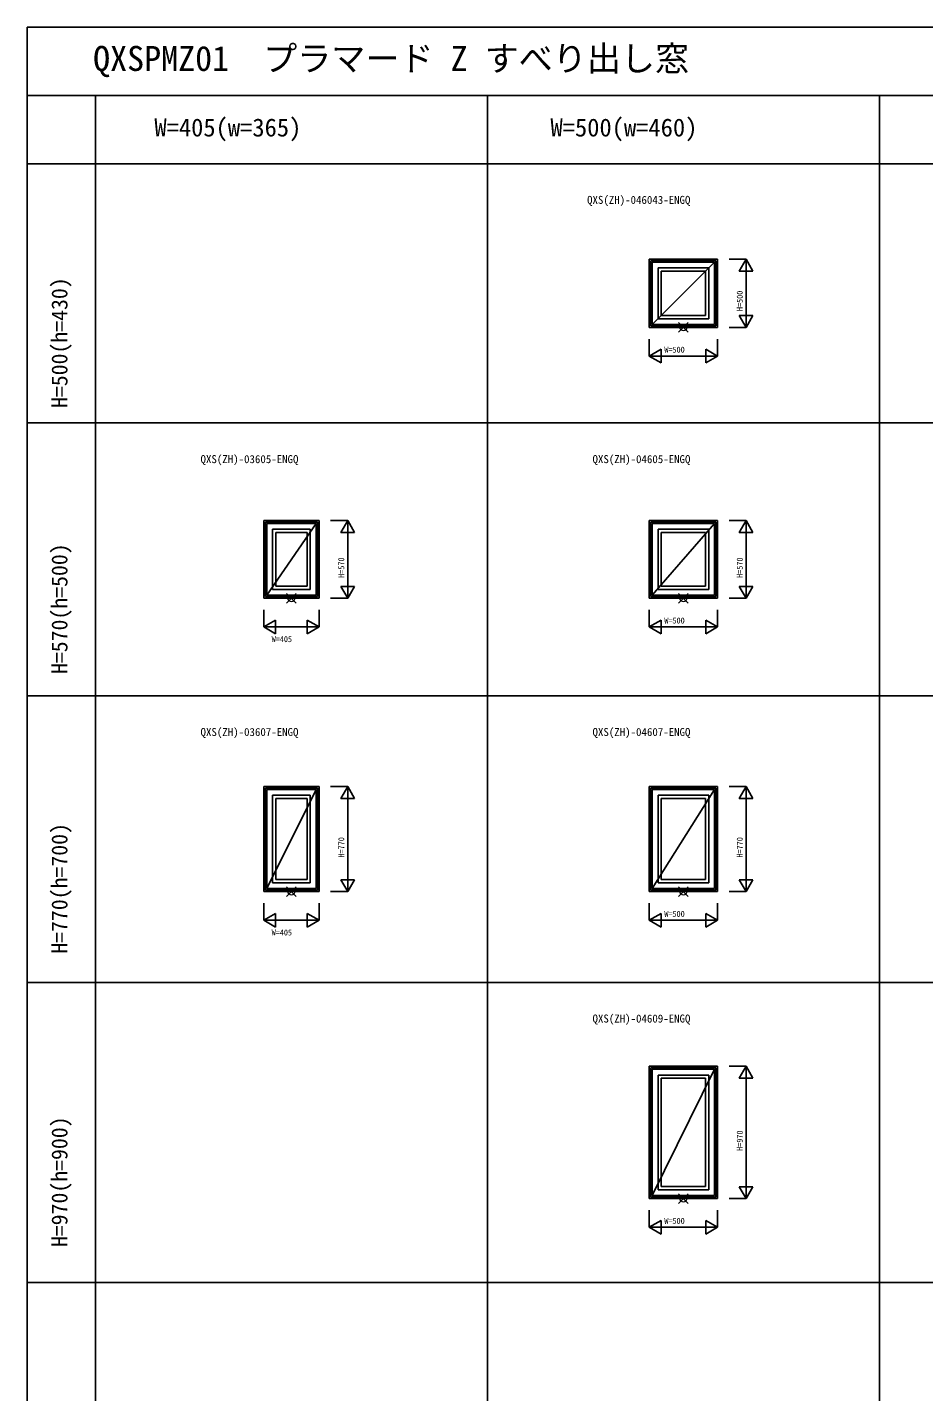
# Model space of a CAD drawing. Units: millimetres, scale not verified. Extents: x -13750 to 13750, y -10000 to 10000.
# Drawn here: x -13750 to -7175, y 0 to 10000 of the extents above; entities that cross this region are included whole.
import ezdxf
from ezdxf.enums import TextEntityAlignment as Align

# ---------------------------------------------------------------- set-up
doc = ezdxf.new("R2010")
doc.units = ezdxf.units.MM
doc.header["$LTSCALE"] = 50
for name, color, linetype in [('0-0_0', 3, 'Continuous'), ('0-1_YKK_A1', 4, 'Continuous'), ('0-4_YKK_F1', 7, 'Continuous'), ('0-6_YKK_N1', 2, 'Continuous')]:
    doc.layers.add(name, color=color, linetype=linetype)
doc.layers.add('0-5_YKK_IN', color=1, linetype='Continuous', lineweight=18)
doc.styles.add('ＭＳ ゴシック', font='')
doc.styles.get('ＭＳ ゴシック').set_extended_font_data('MS Gothic')

msp = doc.modelspace()

# ---------------------------------------------------------------- linework, layer by layer
at = {"layer": '0-1_YKK_A1'}
for p, q in [((-9187.5, 8300), (-9187.5, 7800)), ((-8687.5, 8300), (-9187.5, 8300)), ((-8687.5, 8300), (-8687.5, 7800)), ((-9175.5, 8288), (-9175.5, 7812)), ((-8699.5, 8288), (-9175.5, 8288)), ((-9165.5, 8278), (-9165.5, 7822)), ((-8709.5, 8278), (-9165.5, 7822)), ((-8709.5, 8278), (-9165.5, 8278)), ((-9123.5, 8236), (-9123.5, 7864)), ((-8751.5, 8236), (-9123.5, 8236)), ((-9099.5, 8212), (-9099.5, 7888)), ((-8775.5, 8212), (-9099.5, 8212)), ((-8775.5, 8212), (-8775.5, 7888)), ((-8751.5, 8236), (-8751.5, 7864)), ((-8709.5, 8278), (-8709.5, 7822)), ((-8699.5, 8288), (-8699.5, 7812)), ((-8687.5, 7800), (-9187.5, 7800)), ((-8699.5, 7812), (-9175.5, 7812)), ((-8709.5, 7822), (-9165.5, 7822)), ((-8751.5, 7864), (-9123.5, 7864)), ((-8775.5, 7888), (-9099.5, 7888)), ((-12015, 6385), (-12015, 5815)), ((-11610, 6385), (-12015, 6385)), ((-12003, 6373), (-12003, 5827)), ((-11622, 6373), (-12003, 6373)), ((-11993, 6363), (-11993, 5837)), ((-11632, 6363), (-11993, 5837)), ((-11632, 6363), (-11993, 6363)), ((-11951, 6321), (-11951, 5879)), ((-11674, 6321), (-11951, 6321)), ((-11674, 6321), (-11674, 5879)), ((-11632, 6363), (-11632, 5837)), ((-11622, 6373), (-11622, 5827)), ((-11610, 6385), (-11610, 5815)), ((-9187.5, 6385), (-9187.5, 5815)), ((-8687.5, 6385), (-9187.5, 6385)), ((-9175.5, 6373), (-9175.5, 5827)), ((-8699.5, 6373), (-9175.5, 6373)), ((-9165.5, 6363), (-9165.5, 5837)), ((-8709.5, 6363), (-9165.5, 5837)), ((-8709.5, 6363), (-9165.5, 6363)), ((-9123.5, 6321), (-9123.5, 5879)), ((-8751.5, 6321), (-9123.5, 6321)), ((-8751.5, 6321), (-8751.5, 5879)), ((-8709.5, 6363), (-8709.5, 5837)), ((-8699.5, 6373), (-8699.5, 5827)), ((-8687.5, 6385), (-8687.5, 5815)), ((-11927, 6297), (-11927, 5903)), ((-11698, 6297), (-11927, 6297)), ((-11698, 6297), (-11698, 5903)), ((-9099.5, 6297), (-9099.5, 5903)), ((-8775.5, 6297), (-9099.5, 6297)), ((-8775.5, 6297), (-8775.5, 5903)), ((-11698, 5903), (-11927, 5903)), ((-8775.5, 5903), (-9099.5, 5903)), ((-11610, 5815), (-12015, 5815)), ((-11622, 5827), (-12003, 5827)), ((-11632, 5837), (-11993, 5837)), ((-11674, 5879), (-11951, 5879)), ((-8687.5, 5815), (-9187.5, 5815)), ((-8699.5, 5827), (-9175.5, 5827)), ((-8709.5, 5837), (-9165.5, 5837)), ((-8751.5, 5879), (-9123.5, 5879)), ((-12015, 4435), (-12015, 3665)), ((-11610, 4435), (-12015, 4435)), ((-12003, 4423), (-12003, 3677)), ((-11622, 4423), (-12003, 4423)), ((-11993, 4413), (-11993, 3687)), ((-11632, 4413), (-11993, 3687)), ((-11632, 4413), (-11993, 4413)), ((-11632, 4413), (-11632, 3687)), ((-11622, 4423), (-11622, 3677)), ((-11610, 4435), (-11610, 3665)), ((-9187.5, 4435), (-9187.5, 3665)), ((-8687.5, 4435), (-9187.5, 4435)), ((-9175.5, 4423), (-9175.5, 3677)), ((-8699.5, 4423), (-9175.5, 4423)), ((-9165.5, 4413), (-9165.5, 3687)), ((-8709.5, 4413), (-9165.5, 3687)), ((-8709.5, 4413), (-9165.5, 4413)), ((-8709.5, 4413), (-8709.5, 3687)), ((-8699.5, 4423), (-8699.5, 3677)), ((-8687.5, 4435), (-8687.5, 3665)), ((-11951, 4371), (-11951, 3729)), ((-11674, 4371), (-11951, 4371)), ((-11927, 4347), (-11927, 3753)), ((-11698, 4347), (-11927, 4347)), ((-11698, 4347), (-11698, 3753)), ((-11674, 4371), (-11674, 3729)), ((-9123.5, 4371), (-9123.5, 3729)), ((-8751.5, 4371), (-9123.5, 4371)), ((-9099.5, 4347), (-9099.5, 3753)), ((-8775.5, 4347), (-9099.5, 4347)), ((-8775.5, 4347), (-8775.5, 3753)), ((-8751.5, 4371), (-8751.5, 3729)), ((-11674, 3729), (-11951, 3729)), ((-11698, 3753), (-11927, 3753)), ((-8751.5, 3729), (-9123.5, 3729)), ((-8775.5, 3753), (-9099.5, 3753)), ((-11610, 3665), (-12015, 3665)), ((-11622, 3677), (-12003, 3677)), ((-11632, 3687), (-11993, 3687)), ((-8687.5, 3665), (-9187.5, 3665)), ((-8699.5, 3677), (-9175.5, 3677)), ((-8709.5, 3687), (-9165.5, 3687)), ((-9187.5, 2385), (-9187.5, 1415)), ((-8687.5, 2385), (-9187.5, 2385)), ((-9175.5, 2373), (-9175.5, 1427)), ((-8699.5, 2373), (-9175.5, 2373)), ((-9165.5, 2363), (-9165.5, 1437)), ((-8709.5, 2363), (-9165.5, 1437)), ((-8709.5, 2363), (-9165.5, 2363)), ((-9123.5, 2321), (-9123.5, 1479)), ((-8751.5, 2321), (-9123.5, 2321)), ((-8751.5, 2321), (-8751.5, 1479)), ((-8709.5, 2363), (-8709.5, 1437)), ((-8699.5, 2373), (-8699.5, 1427)), ((-8687.5, 2385), (-8687.5, 1415)), ((-9099.5, 2297), (-9099.5, 1503)), ((-8775.5, 2297), (-9099.5, 2297)), ((-8775.5, 2297), (-8775.5, 1503)), ((-8775.5, 1503), (-9099.5, 1503)), ((-8687.5, 1415), (-9187.5, 1415)), ((-8699.5, 1427), (-9175.5, 1427)), ((-8709.5, 1437), (-9165.5, 1437)), ((-8751.5, 1479), (-9123.5, 1479))]:
    msp.add_line(p, q, dxfattribs=at)
at = {"layer": '0-4_YKK_F1'}
for p, q in [((-13750, -10000), (-13750, 10000)), ((-13750, 10000), (13750, 10000)), ((-13750, 9500), (13250, 9500)), ((-13250, -10000), (-13250, 9500)), ((-10375, -10000), (-10375, 9500)), ((-7500, -10000), (-7500, 9500)), ((-13750, 9000), (13250, 9000)), ((-13750, 7100), (13250, 7100)), ((-13750, 5100), (13250, 5100)), ((-13750, 3000), (13250, 3000)), ((-13750, 800), (13250, 800))]:
    msp.add_line(p, q, dxfattribs=at)
at = {"layer": '0-5_YKK_IN'}
for p, q in [((-8972.86, 7835.36), (-8902.14, 7764.64)), ((-8972.86, 7764.64), (-8902.14, 7835.36)), ((-11847.86, 5850.36), (-11777.14, 5779.64)), ((-11847.86, 5779.64), (-11777.14, 5850.36)), ((-8972.86, 5850.36), (-8902.14, 5779.64)), ((-8972.86, 5779.64), (-8902.14, 5850.36)), ((-11847.86, 3700.36), (-11777.14, 3629.64)), ((-11847.86, 3629.64), (-11777.14, 3700.36)), ((-8972.86, 3700.36), (-8902.14, 3629.64)), ((-8972.86, 3629.64), (-8902.14, 3700.36)), ((-8972.86, 1450.36), (-8902.14, 1379.64)), ((-8972.86, 1379.64), (-8902.14, 1450.36))]:
    msp.add_line(p, q, dxfattribs=at)
for centre in [(-8937.5, 7800), (-11812.5, 5815), (-8937.5, 5815), (-11812.5, 3665), (-8937.5, 3665), (-8937.5, 1415)]:
    msp.add_circle(centre, 25, dxfattribs=at)
at = {"layer": '0-6_YKK_N1'}
for p, q in [((-8477.5, 8300), (-8602.5, 8300)), ((-8477.5, 7800), (-8477.5, 8300)), ((-8427.5, 8213.4), (-8477.5, 8300)), ((-8602.5, 7800), (-8477.5, 7800)), ((-8527.5, 7886.6), (-8477.5, 7800)), ((-8427.5, 7886.6), (-8527.5, 7886.6)), ((-8427.5, 7886.6), (-8477.5, 7800)), ((-9187.5, 7715), (-9187.5, 7590)), ((-8687.5, 7590), (-8687.5, 7715)), ((-9100.9, 7640), (-9187.5, 7590)), ((-9100.9, 7540), (-9100.9, 7640)), ((-8774.1, 7540), (-8774.1, 7640)), ((-8774.1, 7640), (-8687.5, 7590)), ((-9187.5, 7590), (-8687.5, 7590)), ((-9100.9, 7540), (-9187.5, 7590)), ((-8774.1, 7540), (-8687.5, 7590)), ((-11400, 6385), (-11525, 6385)), ((-11400, 5815), (-11400, 6385)), ((-11350, 6298.4), (-11400, 6385)), ((-8477.5, 6385), (-8602.5, 6385)), ((-8477.5, 5815), (-8477.5, 6385)), ((-8427.5, 6298.4), (-8477.5, 6385)), ((-11450, 5901.6), (-11400, 5815)), ((-11350, 5901.6), (-11450, 5901.6)), ((-11350, 5901.6), (-11400, 5815)), ((-8527.5, 5901.6), (-8477.5, 5815)), ((-8427.5, 5901.6), (-8527.5, 5901.6)), ((-8427.5, 5901.6), (-8477.5, 5815)), ((-11525, 5815), (-11400, 5815)), ((-8602.5, 5815), (-8477.5, 5815)), ((-12015, 5730), (-12015, 5605)), ((-11610, 5605), (-11610, 5730)), ((-9187.5, 5730), (-9187.5, 5605)), ((-8687.5, 5605), (-8687.5, 5730)), ((-11928.4, 5655), (-12015, 5605)), ((-12015, 5605), (-11610, 5605)), ((-11928.4, 5555), (-12015, 5605)), ((-11928.4, 5555), (-11928.4, 5655)), ((-11696.6, 5555), (-11696.6, 5655)), ((-11696.6, 5655), (-11610, 5605)), ((-11696.6, 5555), (-11610, 5605)), ((-9100.9, 5655), (-9187.5, 5605)), ((-9187.5, 5605), (-8687.5, 5605)), ((-9100.9, 5555), (-9187.5, 5605)), ((-9100.9, 5555), (-9100.9, 5655)), ((-8774.1, 5555), (-8774.1, 5655)), ((-8774.1, 5655), (-8687.5, 5605)), ((-8774.1, 5555), (-8687.5, 5605)), ((-11400, 4435), (-11525, 4435)), ((-11400, 3665), (-11400, 4435)), ((-11350, 4348.4), (-11400, 4435)), ((-8477.5, 4435), (-8602.5, 4435)), ((-8477.5, 3665), (-8477.5, 4435)), ((-8427.5, 4348.4), (-8477.5, 4435)), ((-11450, 3751.6), (-11400, 3665)), ((-11350, 3751.6), (-11450, 3751.6)), ((-11350, 3751.6), (-11400, 3665)), ((-8527.5, 3751.6), (-8477.5, 3665)), ((-8427.5, 3751.6), (-8527.5, 3751.6)), ((-8427.5, 3751.6), (-8477.5, 3665)), ((-11525, 3665), (-11400, 3665)), ((-8602.5, 3665), (-8477.5, 3665)), ((-12015, 3580), (-12015, 3455)), ((-11928.4, 3505), (-12015, 3455)), ((-11928.4, 3405), (-11928.4, 3505)), ((-11696.6, 3405), (-11696.6, 3505)), ((-11696.6, 3505), (-11610, 3455)), ((-11610, 3455), (-11610, 3580)), ((-9187.5, 3580), (-9187.5, 3455)), ((-9100.9, 3505), (-9187.5, 3455)), ((-9100.9, 3405), (-9100.9, 3505)), ((-8774.1, 3405), (-8774.1, 3505)), ((-8774.1, 3505), (-8687.5, 3455)), ((-8687.5, 3455), (-8687.5, 3580)), ((-12015, 3455), (-11610, 3455)), ((-11928.4, 3405), (-12015, 3455)), ((-11696.6, 3405), (-11610, 3455)), ((-9187.5, 3455), (-8687.5, 3455)), ((-9100.9, 3405), (-9187.5, 3455)), ((-8774.1, 3405), (-8687.5, 3455)), ((-8477.5, 2385), (-8602.5, 2385)), ((-8477.5, 1415), (-8477.5, 2385)), ((-8427.5, 2298.4), (-8477.5, 2385)), ((-8527.5, 1501.6), (-8477.5, 1415)), ((-8427.5, 1501.6), (-8527.5, 1501.6)), ((-8427.5, 1501.6), (-8477.5, 1415)), ((-8602.5, 1415), (-8477.5, 1415)), ((-9187.5, 1330), (-9187.5, 1205)), ((-8687.5, 1205), (-8687.5, 1330)), ((-9100.9, 1255), (-9187.5, 1205)), ((-9187.5, 1205), (-8687.5, 1205)), ((-9100.9, 1155), (-9187.5, 1205)), ((-9100.9, 1155), (-9100.9, 1255)), ((-8774.1, 1155), (-8774.1, 1255)), ((-8774.1, 1255), (-8687.5, 1205)), ((-8774.1, 1155), (-8687.5, 1205))]:
    msp.add_line(p, q, dxfattribs=at)
for points in [[(-8427.5, 8213.4), (-8527.5, 8213.4), (-8477.5, 8300)], [(-11350, 6298.4), (-11450, 6298.4), (-11400, 6385)], [(-8427.5, 6298.4), (-8527.5, 6298.4), (-8477.5, 6385)], [(-11350, 4348.4), (-11450, 4348.4), (-11400, 4435)], [(-8427.5, 4348.4), (-8527.5, 4348.4), (-8477.5, 4435)], [(-8427.5, 2298.4), (-8527.5, 2298.4), (-8477.5, 2385)]]:
    msp.add_lwpolyline(points, dxfattribs=at)

# ---------------------------------------------------------------- texts
at = {"layer": '0-0_0', "color": 7, "style": 'ＭＳ ゴシック'}
for s, height, p in [('QXSPMZ01  プラマード Z すべり出し窓', 183.3, (-13267, 9625)), ('QXS(ZH)-046043-ENGQ', 58.65, (-9644.17, 8688)), ('QXS(ZH)-03605-ENGQ', 58.65, (-12479.17, 6788)), ('QXS(ZH)-04605-ENGQ', 58.65, (-9604.17, 6788)), ('QXS(ZH)-03607-ENGQ', 58.65, (-12479.17, 4788)), ('QXS(ZH)-04607-ENGQ', 58.65, (-9604.17, 4788)), ('QXS(ZH)-04609-ENGQ', 58.65, (-9604.17, 2688))]:
    msp.add_text(s, height=height, dxfattribs=at).set_placement(p, align=Align.BOTTOM_LEFT)
at = {"layer": '0-0_0', "style": 'ＭＳ ゴシック'}
for s, p in [('W=405(w=365)', (-12817.5, 9160)), ('W=500(w=460)', (-9912.5, 9160))]:
    msp.add_text(s, height=132, dxfattribs=at).set_placement(p, align=Align.BOTTOM_LEFT)
for s, p in [('H=500(h=430)', (-13420, 7210)), ('H=570(h=500)', (-13420, 5260)), ('H=770(h=700)', (-13420, 3210)), ('H=970(h=900)', (-13420, 1060))]:
    msp.add_text(s, height=117.3, rotation=90, dxfattribs=at).set_placement(p, align=Align.BOTTOM_LEFT)
at = {"layer": '0-6_YKK_N1', "style": 'ＭＳ ゴシック'}
for s, p in [('H=500', (-8489.5, 7920)), ('H=570', (-11412, 5965)), ('H=570', (-8489.5, 5965)), ('H=770', (-11412, 3915)), ('H=770', (-8489.5, 3915)), ('H=970', (-8489.5, 1765))]:
    msp.add_text(s, height=43.99, rotation=90, dxfattribs=at).set_placement(p, align=Align.BOTTOM_LEFT)
for s, p in [('W=500', (-9077.5, 7602)), ('W=500', (-9077.5, 5617)), ('W=405', (-11957.5, 5480.77)), ('W=500', (-9077.5, 3467)), ('W=405', (-11957.5, 3330.77)), ('W=500', (-9077.5, 1217))]:
    msp.add_text(s, height=43.99, dxfattribs=at).set_placement(p, align=Align.BOTTOM_LEFT)

doc.saveas('drawing.dxf')
